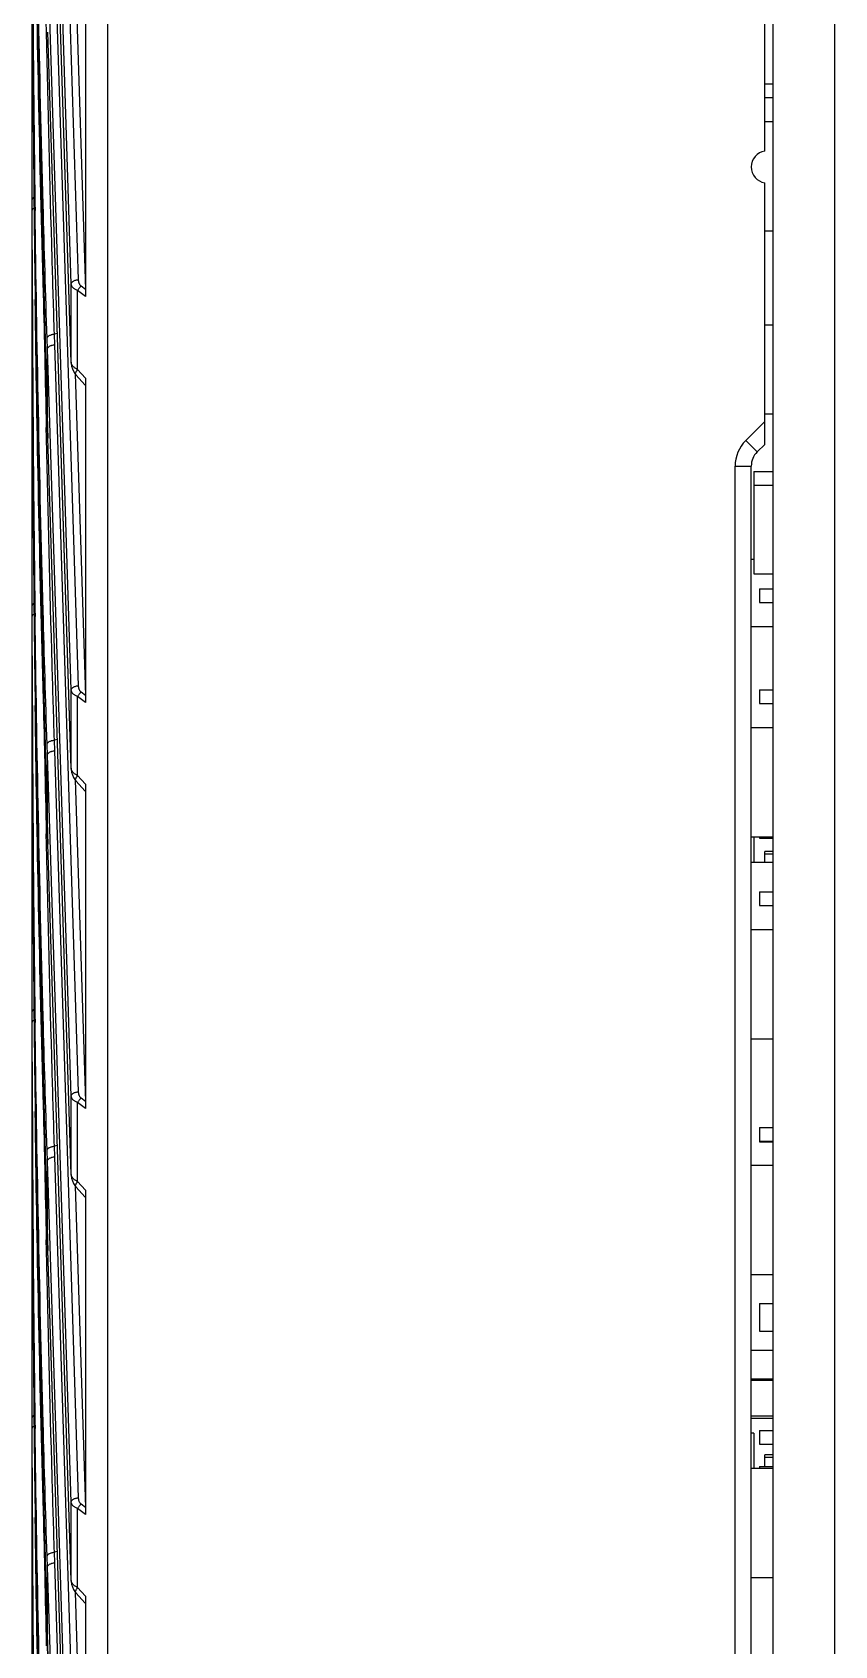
# Model space of a CAD drawing. Header units: millimetres. Extents: x 1409 to 26878, y 589 to 5187.
# Drawn here: x 1639.2 to 1669, y 1341.1 to 1401.1 of the extents above; entities that cross this region are included whole.
import ezdxf

# ---------------------------------------------------------------- set-up
doc = ezdxf.new("R2010")
doc.units = ezdxf.units.MM

msp = doc.modelspace()

# ---------------------------------------------------------------- linework, layer by layer
at = {"color": 7, "linetype": 'Continuous'}
for p, q in [((1666.7257, 1564.7998), (1666.7257, 1227.2998)), ((1669.0257, 1227.2998), (1669.0257, 1564.7998)), ((1639.2257, 1232.2555), (1639.2257, 1559.8441)), ((1642.0257, 1529.3441), (1642.0257, 1262.7555)), ((1640.6713, 1391.7048), (1639.7878, 1419.4395)), ((1640.9447, 1391.8647), (1640.0613, 1419.5995)), ((1640.671, 1388.7868), (1639.8002, 1416.1254)), ((1640.6713, 1388.7964), (1639.8004, 1416.135)), ((1639.2258, 1406.2009), (1639.2908, 1394.5825)), ((1666.4257, 1396.6414), (1666.4257, 1406.3498)), ((1640.6713, 1376.6294), (1639.7878, 1404.3641)), ((1640.9447, 1376.7894), (1640.0613, 1404.5241)), ((1640.8163, 1403.4384), (1641.1965, 1391.5031)), ((1641.2008, 1403.2845), (1641.2008, 1391.2374)), ((1639.7526, 1401.049), (1639.7442, 1401.4453)), ((1640.671, 1373.7114), (1639.8002, 1401.0501)), ((1640.6713, 1373.721), (1639.8004, 1401.0596)), ((1666.4257, 1399.1388), (1666.7257, 1399.1388)), ((1666.4257, 1398.6308), (1666.7257, 1398.6308)), ((1666.4257, 1397.7418), (1666.7257, 1397.7418)), ((1666.4257, 1385.7498), (1666.4257, 1395.4582)), ((1639.2324, 1391.1255), (1639.2257, 1394.4297)), ((1639.2296, 1391.5212), (1639.2257, 1394.4297)), ((1666.4257, 1393.6778), (1666.7257, 1393.6778)), ((1640.6713, 1388.7964), (1640.6713, 1391.7048)), ((1641.1965, 1391.5031), (1641.0409, 1391.6263)), ((1639.2258, 1391.1256), (1639.2257, 1391.5212)), ((1639.2258, 1391.1255), (1639.2908, 1379.5071)), ((1639.2307, 1391.1255), (1639.2296, 1391.5212)), ((1640.9117, 1388.5292), (1640.9117, 1391.4663)), ((1641.2008, 1391.2374), (1640.9117, 1391.4663)), ((1640.1564, 1389.868), (1640.0488, 1389.8419)), ((1640.0613, 1389.4487), (1640.0488, 1389.8419)), ((1666.4257, 1390.1824), (1666.7257, 1390.1824)), ((1639.7878, 1389.2887), (1639.7753, 1389.6819)), ((1640.6713, 1361.554), (1639.7878, 1389.2887)), ((1639.7878, 1386.3804), (1639.7878, 1389.2887)), ((1640.9447, 1361.714), (1640.0613, 1389.4487)), ((1640.671, 1388.7869), (1640.6713, 1388.7964)), ((1640.8163, 1388.363), (1641.1965, 1376.4277)), ((1641.1896, 1387.9458), (1640.8444, 1388.3282)), ((1641.2008, 1388.2091), (1640.9117, 1388.5292)), ((1641.2008, 1388.2091), (1641.2008, 1376.162)), ((1666.4257, 1386.8804), (1666.7257, 1386.8804)), ((1639.7526, 1385.9736), (1639.7442, 1386.37)), ((1639.7876, 1386.3708), (1639.7878, 1386.3804)), ((1639.7876, 1386.3708), (1639.8002, 1385.9747)), ((1639.7881, 1386.3708), (1639.7878, 1386.3804)), ((1639.7881, 1386.3708), (1639.7878, 1386.3804)), ((1639.8004, 1385.9842), (1639.7881, 1386.3708)), ((1665.7211, 1385.8937), (1666.4257, 1386.5983)), ((1639.8002, 1385.9747), (1639.8004, 1385.9842)), ((1640.671, 1358.6361), (1639.8002, 1385.9747)), ((1640.6713, 1358.6456), (1639.8004, 1385.9842)), ((1665.7211, 1385.8937), (1666.1454, 1385.4695)), ((1666.1454, 1385.4695), (1666.4257, 1385.7498)), ((1665.3257, 1384.9392), (1665.9257, 1384.9392)), ((1665.3257, 1327.9812), (1665.3257, 1384.9392)), ((1665.9257, 1326.1778), (1665.9257, 1384.9392)), ((1666.0257, 1384.7467), (1666.7257, 1384.7467)), ((1666.0257, 1384.7467), (1666.0257, 1380.9367)), ((1666.0257, 1384.2387), (1666.7257, 1384.2387)), ((1665.9257, 1381.4918), (1666.0257, 1381.4918)), ((1666.0257, 1380.9367), (1666.7257, 1380.9367)), ((1666.2257, 1380.3888), (1666.7257, 1380.3888)), ((1666.2257, 1380.3888), (1666.2257, 1379.8808)), ((1666.2257, 1379.8808), (1666.7257, 1379.8808)), ((1639.2324, 1376.0501), (1639.2257, 1379.3543)), ((1639.2296, 1376.4459), (1639.2257, 1379.3543)), ((1665.9257, 1378.9918), (1666.7257, 1378.9918)), ((1639.2258, 1376.0502), (1639.2257, 1376.4459)), ((1639.2258, 1376.0501), (1639.2908, 1364.4317)), ((1639.2307, 1376.0501), (1639.2296, 1376.4459)), ((1640.6713, 1373.721), (1640.6713, 1376.6294)), ((1640.9117, 1373.4538), (1640.9117, 1376.3909)), ((1641.2008, 1376.162), (1640.9117, 1376.3909)), ((1641.1965, 1376.4277), (1641.0409, 1376.5509)), ((1666.2257, 1376.6388), (1666.7257, 1376.6388)), ((1666.2257, 1376.6388), (1666.2257, 1376.1308)), ((1666.2257, 1376.1308), (1666.7257, 1376.1308)), ((1665.9257, 1375.2418), (1666.7257, 1375.2418)), ((1639.7878, 1374.2133), (1639.7753, 1374.6065)), ((1640.1564, 1374.7926), (1640.0488, 1374.7665)), ((1640.0613, 1374.3733), (1640.0488, 1374.7665)), ((1640.9447, 1346.6386), (1640.0613, 1374.3733)), ((1640.6713, 1346.4786), (1639.7878, 1374.2133)), ((1639.7878, 1371.305), (1639.7878, 1374.2133)), ((1640.671, 1373.7115), (1640.6713, 1373.721)), ((1640.8163, 1373.2876), (1641.1965, 1361.3523)), ((1641.1896, 1372.8704), (1640.8444, 1373.2528)), ((1641.2008, 1373.1337), (1640.9117, 1373.4538)), ((1641.2008, 1373.1337), (1641.2008, 1361.0867)), ((1639.7526, 1370.8982), (1639.7442, 1371.2946)), ((1639.7876, 1371.2954), (1639.7878, 1371.305)), ((1639.7876, 1371.2954), (1639.8002, 1370.8993)), ((1639.7881, 1371.2954), (1639.7878, 1371.305)), ((1639.7881, 1371.2954), (1639.7878, 1371.305)), ((1639.8004, 1370.9088), (1639.7881, 1371.2954)), ((1639.8002, 1370.8993), (1639.8004, 1370.9088)), ((1640.671, 1343.5607), (1639.8002, 1370.8993)), ((1640.6713, 1343.5702), (1639.8004, 1370.9088)), ((1665.9257, 1371.1778), (1666.7257, 1371.1778)), ((1666.0257, 1371.1778), (1666.0257, 1370.2418)), ((1666.2257, 1371.1778), (1666.2257, 1371.1308)), ((1666.2257, 1371.1308), (1666.7257, 1371.1308)), ((1665.9257, 1370.2418), (1666.7257, 1370.2418)), ((1666.7257, 1370.6386), (1666.4257, 1370.6386)), ((1666.4257, 1370.2418), (1666.4257, 1370.6386)), ((1666.7257, 1370.5386), (1666.4257, 1370.5386)), ((1666.2257, 1369.1388), (1666.7257, 1369.1388)), ((1666.2257, 1369.1388), (1666.2257, 1368.6308)), ((1666.2257, 1368.6308), (1666.7257, 1368.6308)), ((1665.9257, 1367.7418), (1666.7257, 1367.7418)), ((1639.2324, 1360.9747), (1639.2257, 1364.2789)), ((1639.2296, 1361.3705), (1639.2257, 1364.2789)), ((1665.9257, 1363.6778), (1666.7257, 1363.6778)), ((1639.2258, 1360.9748), (1639.2257, 1361.3705)), ((1639.2307, 1360.9747), (1639.2296, 1361.3705)), ((1640.6713, 1358.6456), (1640.6713, 1361.554)), ((1641.2008, 1361.0867), (1640.9117, 1361.3155)), ((1640.9117, 1358.3784), (1640.9117, 1361.3155)), ((1641.1965, 1361.3523), (1641.0409, 1361.4755)), ((1639.2258, 1360.9747), (1639.2908, 1349.3563)), ((1666.2257, 1360.3888), (1666.7257, 1360.3888)), ((1666.2257, 1360.3888), (1666.2257, 1359.8549)), ((1666.2257, 1359.8808), (1666.7257, 1359.8808)), ((1639.7878, 1359.1379), (1639.7753, 1359.5311)), ((1640.1564, 1359.7172), (1640.0488, 1359.6911)), ((1640.0613, 1359.2979), (1640.0488, 1359.6911)), ((1640.9447, 1331.5632), (1640.0613, 1359.2979)), ((1666.2257, 1359.8549), (1666.7257, 1359.8549)), ((1640.6713, 1331.4032), (1639.7878, 1359.1379)), ((1639.7878, 1356.2296), (1639.7878, 1359.1379)), ((1665.9257, 1358.9918), (1666.7257, 1358.9918)), ((1640.671, 1358.6361), (1640.6713, 1358.6456)), ((1640.8163, 1358.2122), (1641.1965, 1346.2769)), ((1641.1896, 1357.795), (1640.8444, 1358.1774)), ((1641.2008, 1358.0583), (1640.9117, 1358.3784)), ((1641.2008, 1358.0583), (1641.2008, 1346.0113)), ((1639.7526, 1355.8228), (1639.7442, 1356.2192)), ((1639.7876, 1356.22), (1639.7878, 1356.2296)), ((1639.7876, 1356.22), (1639.8002, 1355.8239)), ((1639.7881, 1356.22), (1639.7878, 1356.2296)), ((1639.7881, 1356.22), (1639.7878, 1356.2296)), ((1639.8004, 1355.8334), (1639.7881, 1356.22)), ((1639.8002, 1355.8239), (1639.8004, 1355.8334)), ((1640.671, 1328.4853), (1639.8002, 1355.8239)), ((1640.6713, 1328.4948), (1639.8004, 1355.8334)), ((1665.9257, 1354.9278), (1666.7257, 1354.9278)), ((1666.2257, 1353.8445), (1666.7257, 1353.8445)), ((1666.2257, 1353.8445), (1666.2257, 1352.8285)), ((1666.2257, 1352.8285), (1666.7257, 1352.8285)), ((1665.9257, 1352.1176), (1666.7257, 1352.1176)), ((1666.7257, 1351.0376), (1665.9257, 1351.0376)), ((1665.9257, 1351.0083), (1666.7257, 1351.0083)), ((1639.2324, 1345.8993), (1639.2257, 1349.2035)), ((1639.2296, 1346.2951), (1639.2257, 1349.2035)), ((1666.7257, 1349.6669), (1665.9257, 1349.6669)), ((1665.9257, 1349.5962), (1666.7257, 1349.5962)), ((1666.2257, 1349.1388), (1666.7257, 1349.1388)), ((1666.2257, 1349.1388), (1666.2257, 1348.6308)), ((1666.0257, 1349.0376), (1665.9257, 1349.0376)), ((1666.0257, 1349.0376), (1666.0257, 1347.7418)), ((1666.2257, 1348.6308), (1666.7257, 1348.6308)), ((1666.7257, 1348.2376), (1666.4257, 1348.2376)), ((1666.4257, 1347.7938), (1666.4257, 1348.2376)), ((1666.7257, 1348.1376), (1666.4257, 1348.1376)), ((1665.9257, 1347.7418), (1666.7257, 1347.7418)), ((1666.2257, 1347.7938), (1666.7257, 1347.7938)), ((1666.2257, 1347.7938), (1666.2257, 1347.7418)), ((1639.2258, 1345.8994), (1639.2257, 1346.2951)), ((1639.2307, 1345.8993), (1639.2296, 1346.2951)), ((1640.6713, 1343.5702), (1640.6713, 1346.4786)), ((1641.2008, 1346.0113), (1640.9117, 1346.2401)), ((1640.9117, 1343.3031), (1640.9117, 1346.2401)), ((1641.1965, 1346.2769), (1641.0409, 1346.4001)), ((1639.2258, 1345.8993), (1639.2908, 1334.2809)), ((1639.7878, 1344.0625), (1639.7753, 1344.4558)), ((1640.1564, 1344.6418), (1640.0488, 1344.6157)), ((1640.0613, 1344.2225), (1640.0488, 1344.6157)), ((1640.6713, 1316.3278), (1639.7878, 1344.0625)), ((1639.7878, 1341.1542), (1639.7878, 1344.0625)), ((1640.9447, 1316.4878), (1640.0613, 1344.2225)), ((1640.671, 1343.5607), (1640.6713, 1343.5702)), ((1640.8163, 1343.1368), (1641.1965, 1331.2015)), ((1641.1896, 1342.7197), (1640.8444, 1343.102)), ((1641.2008, 1342.9829), (1640.9117, 1343.3031)), ((1665.9257, 1343.6778), (1666.7257, 1343.6778)), ((1641.2008, 1342.9829), (1641.2008, 1330.9359)), ((1639.7876, 1341.1446), (1639.7878, 1341.1542)), ((1639.7876, 1341.1446), (1639.8002, 1340.7485)), ((1639.7881, 1341.1447), (1639.7878, 1341.1542)), ((1639.7881, 1341.1447), (1639.7878, 1341.1542)), ((1639.8004, 1340.7581), (1639.7881, 1341.1447))]:
    msp.add_line(p, q, dxfattribs=at)
for points in [[(1639.2908, 1409.6578), (1639.479, 1397.969), (1639.7876, 1386.3708)], [(1639.2908, 1394.5825), (1639.479, 1382.8937), (1639.7876, 1371.2954)], [(1640.671, 1388.7868), (1640.6726, 1388.7568), (1640.6872, 1388.6502), (1640.7144, 1388.5519), (1640.7532, 1388.4615), (1640.8034, 1388.3791), (1640.8444, 1388.3281)], [(1639.2908, 1379.5071), (1639.479, 1367.8183), (1639.7876, 1356.22)], [(1640.671, 1373.7114), (1640.6726, 1373.6815), (1640.6872, 1373.5749), (1640.7144, 1373.4765), (1640.7532, 1373.3861), (1640.8034, 1373.3037), (1640.8444, 1373.2528)], [(1639.2908, 1364.4317), (1639.479, 1352.7429), (1639.7876, 1341.1446)], [(1640.671, 1358.6361), (1640.6726, 1358.6061), (1640.6872, 1358.4995), (1640.7144, 1358.4012), (1640.7532, 1358.3107), (1640.8034, 1358.2283), (1640.8444, 1358.1774)], [(1639.2908, 1349.3563), (1639.479, 1337.6675), (1639.7876, 1326.0692)], [(1640.671, 1343.5607), (1640.6726, 1343.5307), (1640.6872, 1343.4241), (1640.7144, 1343.3258), (1640.7532, 1343.2353), (1640.8034, 1343.1529), (1640.8444, 1343.102)]]:
    msp.add_lwpolyline(points, dxfattribs=at)
for centre, radius, start, end in [((2747.8379, 1406.5966), 1108.6121, 180.0204455, 180.3999884), ((2747.7783, 1409.5047), 1108.5526, 180.170759, 180.5503144), ((2747.6774, 1406.5955), 1108.4516, 180.3999895, 180.6288268), ((2747.5522, 1409.5026), 1108.3265, 180.550317, 180.7791604), ((1666.5257, 1396.0498), 0.6, 99.594068, 260.405932), ((2747.496, 1406.5935), 1108.2702, 180.6288276, 180.7996229), ((2747.8379, 1391.5212), 1108.6121, 180.0204455, 180.3999884), ((2747.7783, 1394.4293), 1108.5526, 180.170759, 180.5503144), ((2748.0844, 1409.6552), 1108.5847, 180.9322898, 181.2035569), ((1640.8715, 1388.8123), 0.2008, 184.546747, 187.154097), ((1666.6757, 1384.9392), 1.35, 135, 180), ((1666.6757, 1384.9392), 0.75, 135, 180), ((2747.6774, 1391.5201), 1108.4516, 180.3999895, 180.6288268), ((2747.5522, 1394.4272), 1108.3265, 180.550317, 180.7791604), ((2747.496, 1391.5181), 1108.2702, 180.6288276, 180.7996229), ((2747.8379, 1376.4458), 1108.6121, 180.0204455, 180.3999884), ((2747.7783, 1379.3539), 1108.5526, 180.170759, 180.5503144), ((2748.0844, 1394.5798), 1108.5847, 180.9322898, 181.2035569), ((1640.8715, 1373.7369), 0.2008, 184.546747, 187.154097), ((2747.6774, 1376.4447), 1108.4516, 180.3999895, 180.6288268), ((2747.5522, 1379.3518), 1108.3265, 180.550317, 180.7791604), ((2747.496, 1376.4427), 1108.2702, 180.6288276, 180.7996229), ((2748.0844, 1379.5044), 1108.5847, 180.9322898, 181.2035569), ((2747.8379, 1361.3704), 1108.6121, 180.0204455, 180.3999884), ((2747.7783, 1364.2785), 1108.5526, 180.170759, 180.5503144), ((1640.8715, 1358.6615), 0.2008, 184.546747, 187.154097), ((2747.6774, 1361.3693), 1108.4516, 180.3999895, 180.6288268), ((2747.5522, 1364.2764), 1108.3265, 180.550317, 180.7791604), ((2747.496, 1361.3673), 1108.2702, 180.6288276, 180.7996229), ((2748.0844, 1364.429), 1108.5847, 180.9322898, 181.2035569), ((2747.8379, 1346.295), 1108.6121, 180.0204455, 180.3999884), ((2747.7783, 1349.2031), 1108.5526, 180.170759, 180.5503144), ((1640.8715, 1343.5862), 0.2008, 184.546747, 187.154097)]:
    msp.add_arc(centre, radius, start, end, dxfattribs=at)
for points, knots in [([(1639.7753, 1389.6819), (1639.7233, 1391.3337), (1639.5299, 1397.9407), (1639.3956, 1404.5495), (1639.3282, 1409.5064)], [0, 0, 0, 0, 0.250013, 1, 1, 1, 1]), ([(1639.7878, 1386.3804), (1639.7352, 1388.0319), (1639.5394, 1394.6381), (1639.4029, 1401.246), (1639.3337, 1406.2023)], [0, 0, 0, 0, 0.2500131, 1, 1, 1, 1]), ([(1640.0488, 1389.8419), (1640.0194, 1390.7757), (1639.9065, 1394.511), (1639.8125, 1398.2469), (1639.7526, 1401.049)], [0, 0, 0, 0, 0.2500079, 1, 1, 1, 1]), ([(1639.2257, 1394.8253), (1639.2257, 1394.8342), (1639.2287, 1394.8527), (1639.2413, 1394.8789), (1639.2616, 1394.9033), (1639.2788, 1394.9173), (1639.2884, 1394.9239)], [0, 0, 0, 0, 0.2203405, 0.4544771, 0.7124875, 1, 1, 1, 1]), ([(1639.2257, 1394.4297), (1639.2257, 1394.4388), (1639.2288, 1394.4576), (1639.242, 1394.4844), (1639.2631, 1394.5092), (1639.281, 1394.5233), (1639.2909, 1394.53)], [0, 0, 0, 0, 0.2194627, 0.4531899, 0.7115093, 1, 1, 1, 1]), ([(1639.7753, 1374.6065), (1639.7233, 1376.2583), (1639.5299, 1382.8653), (1639.3956, 1389.4741), (1639.3282, 1394.431)], [0, 0, 0, 0, 0.250013, 1, 1, 1, 1]), ([(1640.6713, 1391.7048), (1640.672, 1391.7147), (1640.6773, 1391.7352), (1640.6947, 1391.7636), (1640.7209, 1391.7897), (1640.7548, 1391.8129), (1640.7955, 1391.8326), (1640.8417, 1391.8483), (1640.892, 1391.8594), (1640.927, 1391.8635), (1640.9447, 1391.8647)], [0, 0, 0, 0, 0.0877209, 0.1835543, 0.2911708, 0.4119503, 0.5454179, 0.68978, 0.84241, 1, 1, 1, 1]), ([(1640.9117, 1391.4663), (1640.8936, 1391.4721), (1640.8592, 1391.4848), (1640.8118, 1391.5087), (1640.771, 1391.536), (1640.737, 1391.5661), (1640.7099, 1391.5985), (1640.6897, 1391.6327), (1640.6765, 1391.6682), (1640.6722, 1391.6926), (1640.6713, 1391.7048)], [0, 0, 0, 0, 0.1589041, 0.3063413, 0.4424716, 0.5681485, 0.6847413, 0.7940911, 0.8983563, 1, 1, 1, 1]), ([(1640.9117, 1391.4663), (1640.9203, 1391.481), (1640.9388, 1391.5102), (1640.9699, 1391.5518), (1641.0039, 1391.5908), (1641.0284, 1391.6149), (1641.0409, 1391.6263)], [0, 0, 0, 0, 0.2480178, 0.501621, 0.7544025, 1, 1, 1, 1]), ([(1641.0409, 1391.6263), (1641.0232, 1391.6403), (1641.001, 1391.6667), (1640.9797, 1391.7059), (1640.9631, 1391.7465), (1640.9497, 1391.7996), (1640.9454, 1391.843), (1640.9447, 1391.8647)], [0, 0, 0, 0, 0.2566949, 0.3820893, 0.5063854, 0.7532511, 1, 1, 1, 1]), ([(1639.7878, 1371.305), (1639.7352, 1372.9565), (1639.5394, 1379.5627), (1639.4029, 1386.1707), (1639.3337, 1391.1269)], [0, 0, 0, 0, 0.2500131, 1, 1, 1, 1]), ([(1639.7753, 1389.6819), (1639.7761, 1389.6918), (1639.7814, 1389.7123), (1639.7988, 1389.7407), (1639.8249, 1389.7668), (1639.8589, 1389.7901), (1639.8996, 1389.8098), (1639.9458, 1389.8254), (1639.9961, 1389.8366), (1640.031, 1389.8407), (1640.0488, 1389.8419)], [0, 0, 0, 0, 0.0877156, 0.1835319, 0.2911303, 0.4118983, 0.5453641, 0.6897352, 0.8423839, 1, 1, 1, 1]), ([(1639.7878, 1389.2887), (1639.7886, 1389.2986), (1639.7939, 1389.3191), (1639.8113, 1389.3475), (1639.8374, 1389.3736), (1639.8714, 1389.3968), (1639.9121, 1389.4165), (1639.9583, 1389.4322), (1640.0086, 1389.4433), (1640.0435, 1389.4474), (1640.0613, 1389.4487)], [0, 0, 0, 0, 0.0877209, 0.1835543, 0.2911708, 0.4119503, 0.5454179, 0.68978, 0.84241, 1, 1, 1, 1]), ([(1640.747, 1388.6412), (1640.7365, 1388.6523), (1640.7176, 1388.675), (1640.6951, 1388.7116), (1640.6795, 1388.749), (1640.6738, 1388.7746), (1640.6722, 1388.7873)], [0, 0, 0, 0, 0.2742863, 0.5299512, 0.7704032, 1, 1, 1, 1]), ([(1640.9117, 1388.5292), (1640.895, 1388.5367), (1640.863, 1388.5524), (1640.8188, 1388.5795), (1640.7801, 1388.6088), (1640.7573, 1388.6302), (1640.747, 1388.6412)], [0, 0, 0, 0, 0.2746289, 0.5328203, 0.7744324, 1, 1, 1, 1]), ([(1640.8444, 1388.3282), (1640.8425, 1388.3302), (1640.8392, 1388.3348), (1640.834, 1388.3456), (1640.8311, 1388.3622), (1640.833, 1388.3846), (1640.8397, 1388.4099), (1640.8513, 1388.4376), (1640.8674, 1388.4673), (1640.8877, 1388.4983), (1640.9033, 1388.5189), (1640.9117, 1388.5292)], [0, 0, 0, 0, 0.0369698, 0.0751187, 0.1587269, 0.257037, 0.3727406, 0.5062991, 0.6567254, 0.8222183, 1, 1, 1, 1]), ([(1640.0488, 1374.7665), (1640.0194, 1375.7003), (1639.9065, 1379.4356), (1639.8125, 1383.1715), (1639.7526, 1385.9736)], [0, 0, 0, 0, 0.2500079, 1, 1, 1, 1]), ([(1639.2257, 1379.75), (1639.2257, 1379.7589), (1639.2287, 1379.7773), (1639.2413, 1379.8035), (1639.2616, 1379.8279), (1639.2788, 1379.8419), (1639.2884, 1379.8485)], [0, 0, 0, 0, 0.2203405, 0.4544771, 0.7124875, 1, 1, 1, 1]), ([(1639.2257, 1379.3543), (1639.2257, 1379.3634), (1639.2288, 1379.3823), (1639.242, 1379.409), (1639.2631, 1379.4338), (1639.281, 1379.4479), (1639.2909, 1379.4546)], [0, 0, 0, 0, 0.2194627, 0.4531899, 0.7115093, 1, 1, 1, 1]), ([(1639.7753, 1359.5311), (1639.7233, 1361.1829), (1639.5299, 1367.7899), (1639.3956, 1374.3987), (1639.3282, 1379.3556)], [0, 0, 0, 0, 0.250013, 1, 1, 1, 1]), ([(1640.6713, 1376.6294), (1640.672, 1376.6393), (1640.6773, 1376.6598), (1640.6947, 1376.6882), (1640.7209, 1376.7143), (1640.7548, 1376.7375), (1640.7955, 1376.7572), (1640.8417, 1376.7729), (1640.892, 1376.784), (1640.927, 1376.7881), (1640.9447, 1376.7894)], [0, 0, 0, 0, 0.0877209, 0.1835543, 0.2911708, 0.4119503, 0.5454179, 0.68978, 0.84241, 1, 1, 1, 1]), ([(1641.0409, 1376.5509), (1641.0232, 1376.5649), (1641.001, 1376.5913), (1640.9797, 1376.6306), (1640.9631, 1376.6711), (1640.9497, 1376.7242), (1640.9454, 1376.7676), (1640.9447, 1376.7894)], [0, 0, 0, 0, 0.2566949, 0.3820893, 0.5063854, 0.7532511, 1, 1, 1, 1]), ([(1639.7878, 1356.2296), (1639.7352, 1357.8811), (1639.5394, 1364.4873), (1639.4029, 1371.0953), (1639.3337, 1376.0515)], [0, 0, 0, 0, 0.2500131, 1, 1, 1, 1]), ([(1640.9117, 1376.3909), (1640.8936, 1376.3967), (1640.8592, 1376.4094), (1640.8118, 1376.4333), (1640.771, 1376.4606), (1640.737, 1376.4907), (1640.7099, 1376.5231), (1640.6897, 1376.5573), (1640.6765, 1376.5928), (1640.6722, 1376.6172), (1640.6713, 1376.6294)], [0, 0, 0, 0, 0.1589041, 0.3063413, 0.4424716, 0.5681485, 0.6847413, 0.7940911, 0.8983563, 1, 1, 1, 1]), ([(1640.9117, 1376.3909), (1640.9203, 1376.4056), (1640.9388, 1376.4348), (1640.9699, 1376.4764), (1641.0039, 1376.5154), (1641.0284, 1376.5395), (1641.0409, 1376.5509)], [0, 0, 0, 0, 0.2480178, 0.501621, 0.7544025, 1, 1, 1, 1]), ([(1639.7753, 1374.6065), (1639.7761, 1374.6164), (1639.7814, 1374.637), (1639.7988, 1374.6653), (1639.8249, 1374.6915), (1639.8589, 1374.7147), (1639.8996, 1374.7344), (1639.9458, 1374.7501), (1639.9961, 1374.7612), (1640.031, 1374.7653), (1640.0488, 1374.7665)], [0, 0, 0, 0, 0.0877156, 0.1835319, 0.2911303, 0.4118983, 0.5453641, 0.6897352, 0.8423839, 1, 1, 1, 1]), ([(1639.7878, 1374.2133), (1639.7886, 1374.2232), (1639.7939, 1374.2437), (1639.8113, 1374.2721), (1639.8374, 1374.2982), (1639.8714, 1374.3214), (1639.9121, 1374.3411), (1639.9583, 1374.3568), (1640.0086, 1374.3679), (1640.0435, 1374.3721), (1640.0613, 1374.3733)], [0, 0, 0, 0, 0.0877209, 0.1835543, 0.2911708, 0.4119503, 0.5454179, 0.68978, 0.84241, 1, 1, 1, 1]), ([(1640.747, 1373.5658), (1640.7365, 1373.5769), (1640.7176, 1373.5996), (1640.6951, 1373.6362), (1640.6795, 1373.6736), (1640.6738, 1373.6993), (1640.6722, 1373.7119)], [0, 0, 0, 0, 0.2742863, 0.5299512, 0.7704032, 1, 1, 1, 1]), ([(1640.9117, 1373.4538), (1640.895, 1373.4613), (1640.863, 1373.4771), (1640.8188, 1373.5041), (1640.7801, 1373.5334), (1640.7573, 1373.5549), (1640.747, 1373.5658)], [0, 0, 0, 0, 0.2746289, 0.5328203, 0.7744324, 1, 1, 1, 1]), ([(1640.8444, 1373.2528), (1640.8425, 1373.2548), (1640.8392, 1373.2594), (1640.834, 1373.2702), (1640.8311, 1373.2868), (1640.833, 1373.3092), (1640.8397, 1373.3345), (1640.8513, 1373.3622), (1640.8674, 1373.3919), (1640.8877, 1373.4229), (1640.9033, 1373.4435), (1640.9117, 1373.4538)], [0, 0, 0, 0, 0.0369698, 0.0751187, 0.1587269, 0.257037, 0.3727406, 0.5062991, 0.6567254, 0.8222183, 1, 1, 1, 1]), ([(1640.0488, 1359.6911), (1640.0194, 1360.6249), (1639.9065, 1364.3602), (1639.8125, 1368.0961), (1639.7526, 1370.8982)], [0, 0, 0, 0, 0.2500079, 1, 1, 1, 1]), ([(1639.2257, 1364.6746), (1639.2257, 1364.6835), (1639.2287, 1364.7019), (1639.2413, 1364.7281), (1639.2616, 1364.7525), (1639.2788, 1364.7665), (1639.2884, 1364.7731)], [0, 0, 0, 0, 0.2203405, 0.4544771, 0.7124875, 1, 1, 1, 1]), ([(1639.2257, 1364.2789), (1639.2257, 1364.288), (1639.2288, 1364.3069), (1639.242, 1364.3336), (1639.2631, 1364.3584), (1639.281, 1364.3725), (1639.2909, 1364.3792)], [0, 0, 0, 0, 0.2194627, 0.4531899, 0.7115093, 1, 1, 1, 1]), ([(1639.7753, 1344.4558), (1639.7233, 1346.1075), (1639.5299, 1352.7146), (1639.3956, 1359.3234), (1639.3282, 1364.2802)], [0, 0, 0, 0, 0.250013, 1, 1, 1, 1]), ([(1640.6713, 1361.554), (1640.672, 1361.5639), (1640.6773, 1361.5844), (1640.6947, 1361.6128), (1640.7209, 1361.6389), (1640.7548, 1361.6621), (1640.7955, 1361.6818), (1640.8417, 1361.6975), (1640.892, 1361.7086), (1640.927, 1361.7127), (1640.9447, 1361.714)], [0, 0, 0, 0, 0.0877209, 0.1835543, 0.2911708, 0.4119503, 0.5454179, 0.68978, 0.84241, 1, 1, 1, 1]), ([(1641.0409, 1361.4755), (1641.0232, 1361.4895), (1641.001, 1361.516), (1640.9797, 1361.5552), (1640.9631, 1361.5958), (1640.9497, 1361.6488), (1640.9454, 1361.6922), (1640.9447, 1361.714)], [0, 0, 0, 0, 0.2566949, 0.3820893, 0.5063854, 0.7532511, 1, 1, 1, 1]), ([(1640.9117, 1361.3155), (1640.8936, 1361.3213), (1640.8592, 1361.334), (1640.8118, 1361.3579), (1640.771, 1361.3853), (1640.737, 1361.4154), (1640.7099, 1361.4477), (1640.6897, 1361.4819), (1640.6765, 1361.5174), (1640.6722, 1361.5419), (1640.6713, 1361.554)], [0, 0, 0, 0, 0.1589041, 0.3063413, 0.4424716, 0.5681485, 0.6847413, 0.7940911, 0.8983563, 1, 1, 1, 1]), ([(1640.9117, 1361.3155), (1640.9203, 1361.3303), (1640.9388, 1361.3594), (1640.9699, 1361.401), (1641.0039, 1361.4401), (1641.0284, 1361.4641), (1641.0409, 1361.4755)], [0, 0, 0, 0, 0.2480178, 0.501621, 0.7544025, 1, 1, 1, 1]), ([(1639.7878, 1341.1542), (1639.7352, 1342.8057), (1639.5394, 1349.4119), (1639.4029, 1356.0199), (1639.3337, 1360.9761)], [0, 0, 0, 0, 0.2500131, 1, 1, 1, 1]), ([(1639.7753, 1359.5311), (1639.7761, 1359.541), (1639.7814, 1359.5616), (1639.7988, 1359.59), (1639.8249, 1359.6161), (1639.8589, 1359.6393), (1639.8996, 1359.659), (1639.9458, 1359.6747), (1639.9961, 1359.6858), (1640.031, 1359.6899), (1640.0488, 1359.6911)], [0, 0, 0, 0, 0.0877156, 0.1835319, 0.2911303, 0.4118983, 0.5453641, 0.6897352, 0.8423839, 1, 1, 1, 1]), ([(1639.7878, 1359.1379), (1639.7886, 1359.1478), (1639.7939, 1359.1683), (1639.8113, 1359.1967), (1639.8374, 1359.2228), (1639.8714, 1359.246), (1639.9121, 1359.2658), (1639.9583, 1359.2814), (1640.0086, 1359.2925), (1640.0435, 1359.2967), (1640.0613, 1359.2979)], [0, 0, 0, 0, 0.0877209, 0.1835543, 0.2911708, 0.4119503, 0.5454179, 0.68978, 0.84241, 1, 1, 1, 1]), ([(1640.747, 1358.4904), (1640.7365, 1358.5015), (1640.7176, 1358.5242), (1640.6951, 1358.5608), (1640.6795, 1358.5982), (1640.6738, 1358.6239), (1640.6722, 1358.6365)], [0, 0, 0, 0, 0.2742863, 0.5299512, 0.7704032, 1, 1, 1, 1]), ([(1640.9117, 1358.3784), (1640.895, 1358.3859), (1640.863, 1358.4017), (1640.8188, 1358.4287), (1640.7801, 1358.458), (1640.7573, 1358.4795), (1640.747, 1358.4904)], [0, 0, 0, 0, 0.2746289, 0.5328203, 0.7744324, 1, 1, 1, 1]), ([(1640.8444, 1358.1774), (1640.8425, 1358.1795), (1640.8392, 1358.184), (1640.834, 1358.1948), (1640.8311, 1358.2114), (1640.833, 1358.2338), (1640.8397, 1358.2591), (1640.8513, 1358.2868), (1640.8674, 1358.3165), (1640.8877, 1358.3476), (1640.9033, 1358.3681), (1640.9117, 1358.3784)], [0, 0, 0, 0, 0.0369698, 0.0751187, 0.1587269, 0.257037, 0.3727406, 0.5062991, 0.6567254, 0.8222183, 1, 1, 1, 1]), ([(1640.0488, 1344.6157), (1640.0194, 1345.5496), (1639.9065, 1349.2849), (1639.8125, 1353.0207), (1639.7526, 1355.8228)], [0, 0, 0, 0, 0.2500079, 1, 1, 1, 1]), ([(1639.2257, 1349.5992), (1639.2257, 1349.6081), (1639.2287, 1349.6265), (1639.2413, 1349.6528), (1639.2616, 1349.6772), (1639.2788, 1349.6911), (1639.2884, 1349.6978)], [0, 0, 0, 0, 0.2203405, 0.4544771, 0.7124875, 1, 1, 1, 1]), ([(1639.2257, 1349.2035), (1639.2257, 1349.2126), (1639.2288, 1349.2315), (1639.242, 1349.2582), (1639.2631, 1349.283), (1639.281, 1349.2971), (1639.2909, 1349.3038)], [0, 0, 0, 0, 0.2194627, 0.4531899, 0.7115093, 1, 1, 1, 1]), ([(1639.7753, 1329.3804), (1639.7233, 1331.0321), (1639.5299, 1337.6392), (1639.3956, 1344.248), (1639.3282, 1349.2048)], [0, 0, 0, 0, 0.250013, 1, 1, 1, 1]), ([(1640.6713, 1346.4786), (1640.672, 1346.4885), (1640.6773, 1346.509), (1640.6947, 1346.5374), (1640.7209, 1346.5635), (1640.7548, 1346.5867), (1640.7955, 1346.6064), (1640.8417, 1346.6221), (1640.892, 1346.6332), (1640.927, 1346.6373), (1640.9447, 1346.6386)], [0, 0, 0, 0, 0.0877209, 0.1835543, 0.2911708, 0.4119503, 0.5454179, 0.68978, 0.84241, 1, 1, 1, 1]), ([(1640.9117, 1346.2401), (1640.8936, 1346.2459), (1640.8592, 1346.2587), (1640.8118, 1346.2825), (1640.771, 1346.3099), (1640.737, 1346.34), (1640.7099, 1346.3723), (1640.6897, 1346.4065), (1640.6765, 1346.442), (1640.6722, 1346.4665), (1640.6713, 1346.4786)], [0, 0, 0, 0, 0.1589041, 0.3063413, 0.4424716, 0.5681485, 0.6847413, 0.7940911, 0.8983563, 1, 1, 1, 1]), ([(1640.9117, 1346.2401), (1640.9203, 1346.2549), (1640.9388, 1346.284), (1640.9699, 1346.3256), (1641.0039, 1346.3647), (1641.0284, 1346.3888), (1641.0409, 1346.4001)], [0, 0, 0, 0, 0.2480178, 0.501621, 0.7544025, 1, 1, 1, 1]), ([(1641.0409, 1346.4001), (1641.0232, 1346.4141), (1641.001, 1346.4406), (1640.9797, 1346.4798), (1640.9631, 1346.5204), (1640.9497, 1346.5734), (1640.9454, 1346.6168), (1640.9447, 1346.6386)], [0, 0, 0, 0, 0.2566949, 0.3820893, 0.5063854, 0.7532511, 1, 1, 1, 1]), ([(1639.7878, 1326.0788), (1639.7352, 1327.7303), (1639.5394, 1334.3365), (1639.4029, 1340.9445), (1639.3337, 1345.9008)], [0, 0, 0, 0, 0.2500131, 1, 1, 1, 1]), ([(1639.7753, 1344.4558), (1639.7761, 1344.4656), (1639.7814, 1344.4862), (1639.7988, 1344.5146), (1639.8249, 1344.5407), (1639.8589, 1344.5639), (1639.8996, 1344.5836), (1639.9458, 1344.5993), (1639.9961, 1344.6104), (1640.031, 1344.6145), (1640.0488, 1344.6157)], [0, 0, 0, 0, 0.0877156, 0.1835319, 0.2911303, 0.4118983, 0.5453641, 0.6897352, 0.8423839, 1, 1, 1, 1]), ([(1639.7878, 1344.0625), (1639.7886, 1344.0724), (1639.7939, 1344.0929), (1639.8113, 1344.1213), (1639.8374, 1344.1474), (1639.8714, 1344.1707), (1639.9121, 1344.1904), (1639.9583, 1344.206), (1640.0086, 1344.2172), (1640.0435, 1344.2213), (1640.0613, 1344.2225)], [0, 0, 0, 0, 0.0877209, 0.1835543, 0.2911708, 0.4119503, 0.5454179, 0.68978, 0.84241, 1, 1, 1, 1]), ([(1640.747, 1343.415), (1640.7365, 1343.4261), (1640.7176, 1343.4488), (1640.6951, 1343.4854), (1640.6795, 1343.5228), (1640.6738, 1343.5485), (1640.6722, 1343.5611)], [0, 0, 0, 0, 0.2742863, 0.5299512, 0.7704032, 1, 1, 1, 1]), ([(1640.9117, 1343.3031), (1640.895, 1343.3105), (1640.863, 1343.3263), (1640.8188, 1343.3533), (1640.7801, 1343.3826), (1640.7573, 1343.4041), (1640.747, 1343.415)], [0, 0, 0, 0, 0.2746289, 0.5328203, 0.7744324, 1, 1, 1, 1]), ([(1640.8444, 1343.102), (1640.8425, 1343.1041), (1640.8392, 1343.1086), (1640.834, 1343.1194), (1640.8311, 1343.136), (1640.833, 1343.1584), (1640.8397, 1343.1837), (1640.8513, 1343.2115), (1640.8674, 1343.2412), (1640.8877, 1343.2722), (1640.9033, 1343.2927), (1640.9117, 1343.3031)], [0, 0, 0, 0, 0.0369698, 0.0751187, 0.1587269, 0.257037, 0.3727406, 0.5062991, 0.6567254, 0.8222183, 1, 1, 1, 1])]:
    msp.add_open_spline(points, degree=3, knots=knots, dxfattribs=at)

doc.saveas('drawing.dxf')
